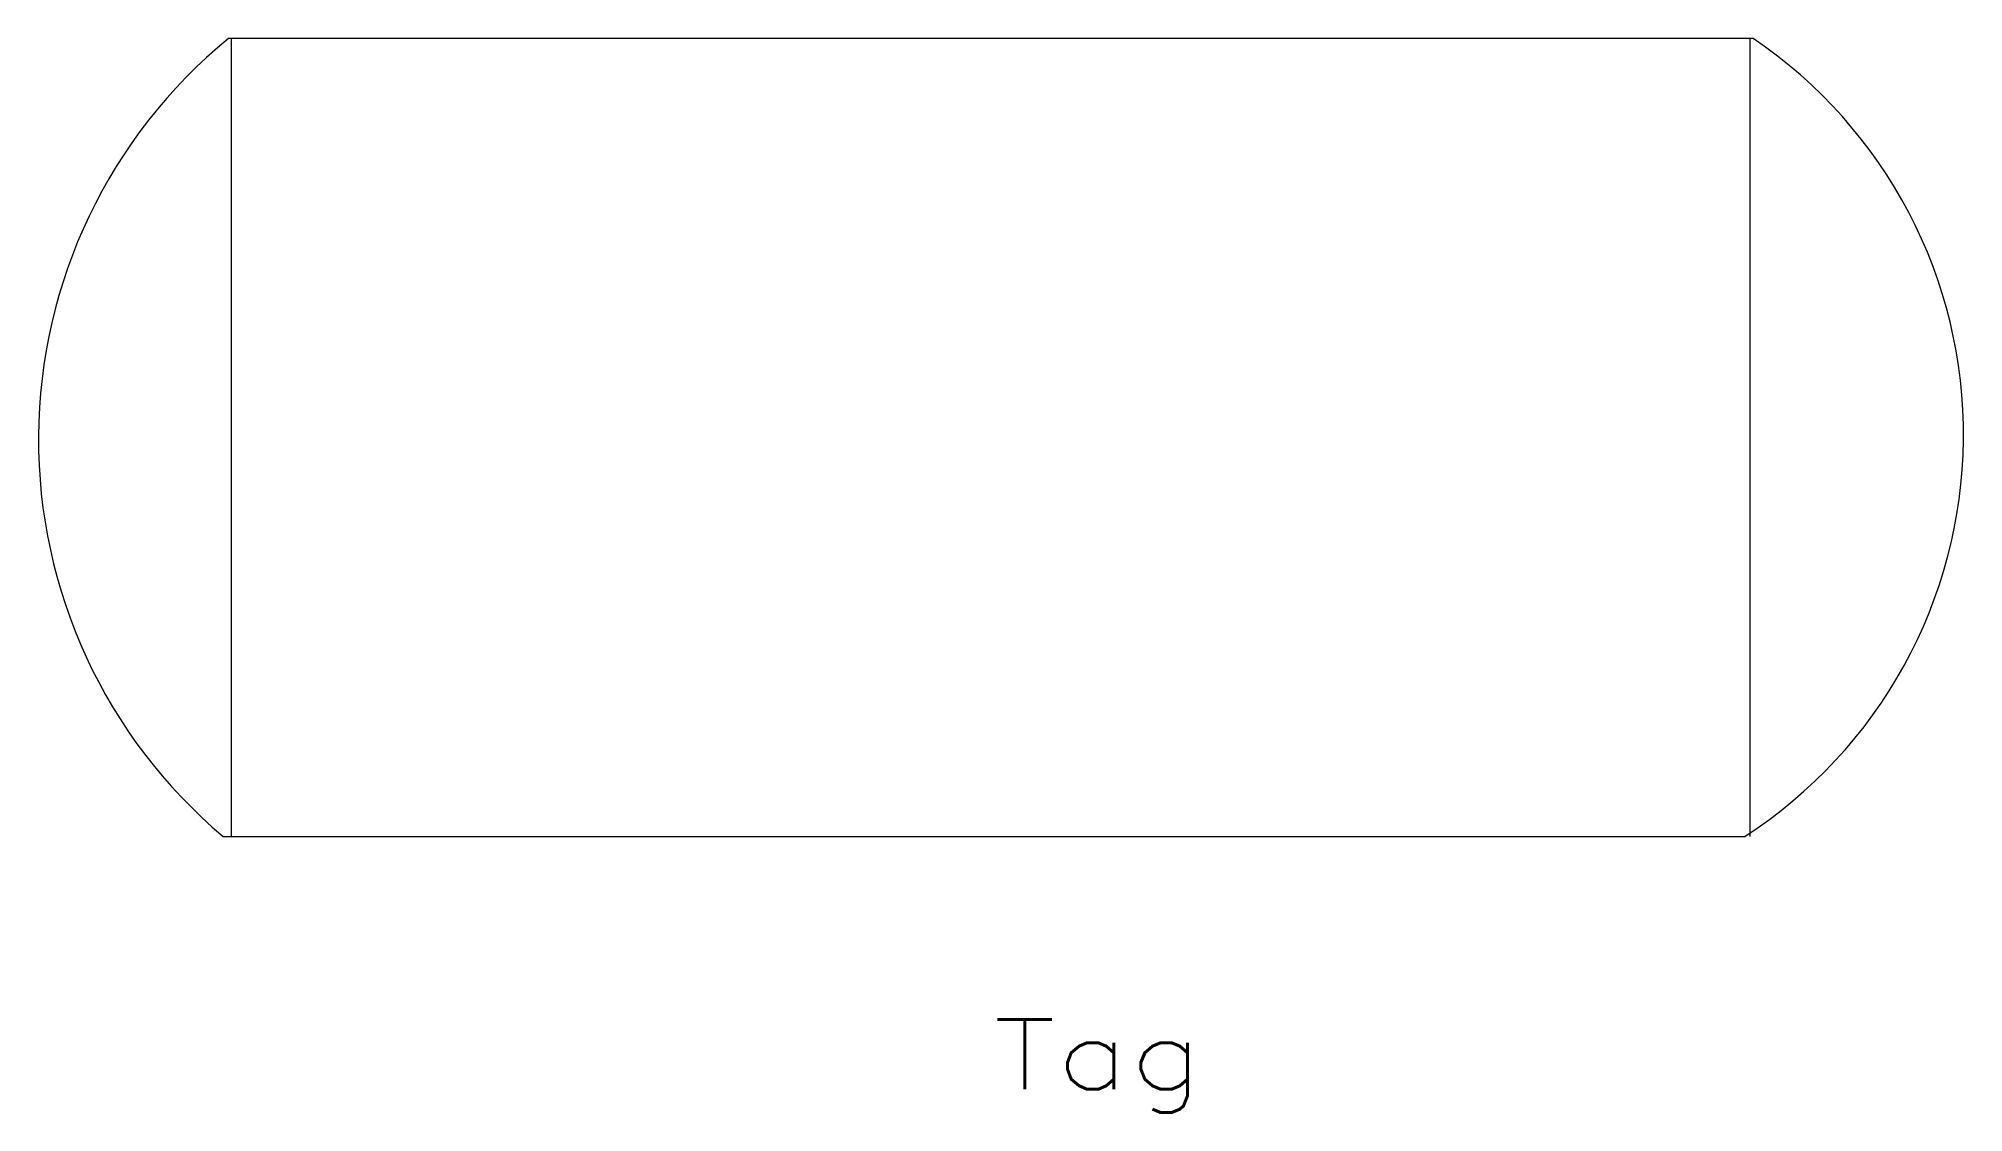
# Model space of a CAD drawing. Header units: inches. Extents: x -17.4 to 17.7, y -12.3 to 7.2.
import ezdxf
from ezdxf.enums import TextEntityAlignment as Align

# ---------------------------------------------------------------- set-up
doc = ezdxf.new("R2010")
doc.units = ezdxf.units.IN
doc.header["$LTSCALE"] = 12
doc.header["$MEASUREMENT"] = 0
doc.layers.get('0').update_dxf_attribs({"lineweight": 0})
doc.styles.get("Standard").update_dxf_attribs({"font": 'TXT.SHX'})

msp = doc.modelspace()

# ---------------------------------------------------------------- linework, layer by layer
at = {"color": 0, "linetype": 'ByBlock'}
for p, q in [((13.855, 7.247), (-13.963, 7.247)), ((-13.914, 7.247), (-13.914, -7.304)), ((13.801, -7.304), (13.801, 7.247)), ((-14.059, -7.304), (13.7, -7.304))]:
    msp.add_line(p, q, dxfattribs=at)
at = {"color": 7, "linetype": 'Continuous', "lineweight": 0}
for centre, radius, start, end in [((-7.974, -0.068), 9.454, 129.3071, 229.94), ((8.971, 0.023), 8.72, -57.1564, 55.9417)]:
    msp.add_arc(centre, radius, start, end, dxfattribs=at)

# ---------------------------------------------------------------- texts
at = {"linetype": 'Continuous', "width": 1.166667}
msp.add_text('Tag', height=1.272, dxfattribs=at).set_placement((0, -11.913), (3.816, -11.913), align=Align.FIT)

doc.saveas('drawing.dxf')
